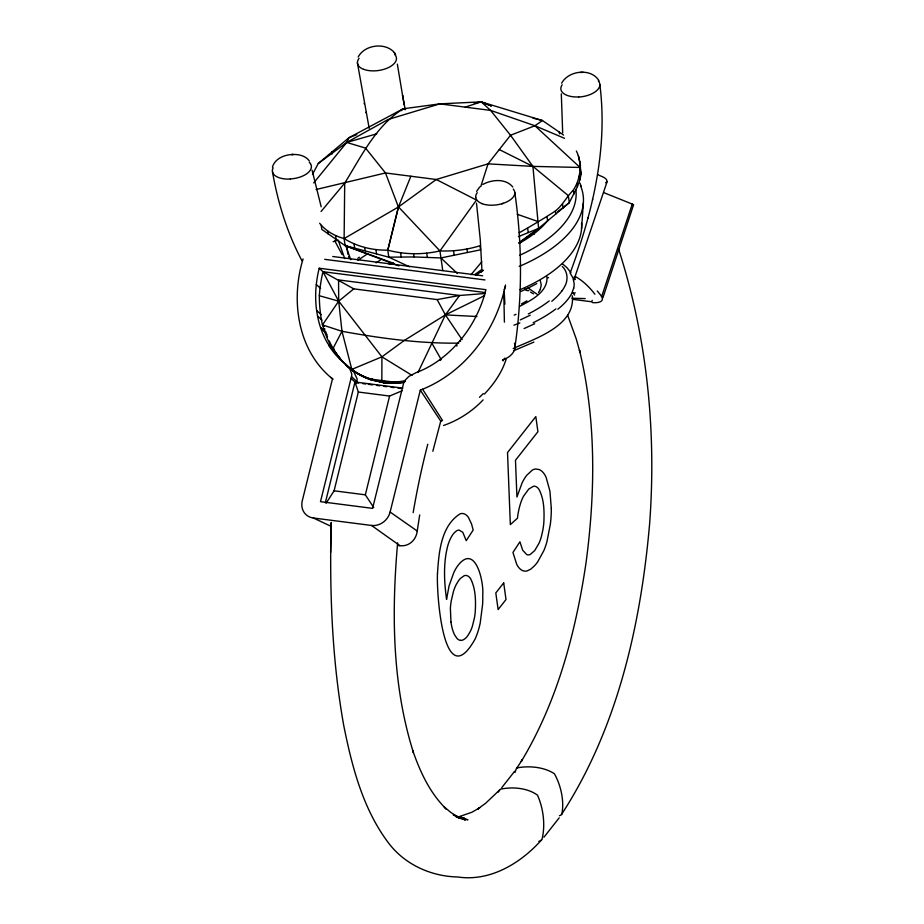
<?xml version="1.0" encoding="UTF-8"?>
<svg xmlns="http://www.w3.org/2000/svg" width="924" height="924" viewBox="0 0 924 924"><rect width="100%" height="100%" fill="white"/><g stroke="black" fill="none" stroke-linecap="round" stroke-linejoin="round"><path stroke-width="1.39" d="M485.343 293.474L459.551 295.484L437.144 299.584L353.788 288.865L322.926 271.691L338.692 301.166L381.924 356.837L381.855 381.011L383.76 382.779L396.743 383.241A87.595 77.062 -47.3 0 0 403.014 382.617M562.681 132.767L561.307 93.855M398.879 265.869L345.102 245.622L344.121 238.588L344.71 183.102C361.238 156.595 375.756 125.837 403.141 108.801L439.824 103.869L481.196 101.859L542.469 120.536L563.571 135.043M541.579 839.858C520.732 863.247 490.159 881.854 457.738 876.98C430.954 876.414 404.597 864.448 388.392 842.792C362.843 808.893 352.021 766.631 343.774 725.698C331.785 658.708 329.487 590.355 331.162 522.441M330.63 552.425L331.173 523.065L330.988 532.536M534.072 234.338L534.257 231.531M581.554 228.748L583.356 202.933M397.632 542.827C391.499 612.785 392.099 685.019 413.432 752.563L412.751 750.542C420.108 771.84 429.914 793.081 446.257 809.02L444.213 806.964L451.004 812.566L458.05 816.931L465.349 820.027L453.222 814.876L458.05 816.931M519.173 232.802C531.462 225.826 543.601 218.722 555.405 210.995C562.739 205.186 566.712 196.581 573.342 190.136C580.665 178.759 582.582 163.305 576.368 151.028M514.807 347.909C522.418 296.431 522.337 244.04 514.807 192.562A19.647 10.025 -7.7 0 0 513.247 189.108M399.965 545.657A16.851 15.396 89.6 0 0 417.232 531.011L419.692 514.934M514.991 772.464L516.204 768.907A8.235 5.914 34.4 0 1 517.475 767.798C529.429 765.638 543.982 766.966 554.377 773.711C560.926 785.4 564.46 801.004 561.838 814.148A8.235 5.914 34.4 0 1 560.568 815.245M519.311 243L538.6 228.424L569.299 202.679L577.431 186.625L579.81 180.03L581.023 174.486L579.937 161.954M570.05 273.238C592.469 213.259 608.084 148.972 599.849 84.592M325.352 502.679L354.966 381.993L402.841 388.149M409.54 266.805L388.773 257.172L387.803 250.138L398.417 206.988L385.481 172.961L365.569 148.106L346.708 142.446L318.272 163.479L312.485 174.393M326.126 503.199L334.095 490.806L358.327 392.03L354.966 381.993M373.723 507.53L365.35 494.825L389.593 396.049L402.067 390.794M432.825 451.258L440.748 421.148L420.316 390.136C464.541 373.146 496.246 330.815 505.486 284.985M334.315 350.543L328.979 345.611A87.237 76.738 -47.3 0 0 345.137 363.744L349.861 368.884L351.721 373.873A8.963 7.877 -47.3 0 1 351.478 376.634L320.489 501.663L372.591 508.373L403.569 383.333A8.963 7.877 -47.3 0 1 404.7 380.63L408.951 376.357L416.031 372.684A87.595 77.062 -47.3 0 0 439.57 359.84L440.217 360.441M356.456 383.021L356.814 381.566A8.963 7.877 -47.3 0 0 357.057 378.805L354.054 372.28L345.137 363.744M303.084 258.951C290.402 299.965 297.493 350.82 332.49 378.84L302.287 500.739A16.309 14.345 -47.3 0 0 313.271 517.994L371.529 525.456A16.309 14.345 -47.3 0 0 390.124 512.046L420.316 390.136M319.635 223.25C325.71 231.012 334.707 236.024 344.121 238.588C357.161 246.696 372.499 250.45 387.803 250.138L398.498 206.93L410.868 176.241M587.768 218.376L587.953 217.671M592.515 200.115L592.711 199.365M573.631 288.276L571.748 293.335A69 29.637 -18.2 0 1 568.861 298.036A70.778 30.4 -18.2 0 1 557.842 309.228M480.757 186.648L488.034 163.86L510.522 135.262L534.915 125.745L542.469 120.536L532.963 118.156M505.162 359.528L505.359 358.905M592.226 300.358L591.753 301.778L572.741 299.33M604.204 192.804L632.27 204.077L601.72 296.373L597.262 290.979M602.922 297.759L633.425 205.267M574.37 278.551L607.103 181.67C607.126 177.396 600.542 176.403 597.62 174.532M272.441 167.059C274.936 158.431 284.938 154.493 293.208 154.493L291.684 154.574C298.002 154.031 305.359 155.509 309.309 160.892M504.146 289.882L505.52 286.313M540.24 289.489L541.256 285.031L540.24 280.434M498.406 792.064L499.33 790.378A8.235 6.537 42.5 0 1 500.681 789.142C512.497 786.647 527.512 787.849 537.502 795.171C543.416 808.442 545.541 825.317 541.972 839.396A8.235 6.537 42.5 0 1 540.621 840.621L538.819 841.406M417.994 372.441L445.391 314.888L459.551 295.484L338.565 279.914L338.692 301.166L341.984 331.3L351.825 369.392L353.43 370.871A67.394 41.153 -1.7 0 0 369.843 379.013L383.46 382.49L396.442 382.952A87.595 77.062 -47.3 0 0 404.215 382.12M540.066 289.87L538.449 292.619M358.166 57.045C364.518 44.641 385.458 42.007 394.444 52.668M561.653 83.218C568.41 70.397 591.429 67.66 599.029 80.85M484.58 295.622L445.391 314.888L404.262 340.471L381.924 356.837L351.825 369.392A72.372 50.647 78.6 0 1 342.457 361.399L332.709 349.064L341.984 331.3C380.503 338.265 419.554 343.67 458.778 343.127M476.599 191.395L479.718 186.914M607.103 181.67L605.659 182.756M516.574 768.491L522.418 759.54L521.309 761.388C557.53 701.328 575.675 632.178 585.955 563.328C595.426 492.677 596.327 419.843 579.475 350.208L580.053 352.541L576.172 338.715L567.613 315.13M561.469 814.552C617.405 728.586 640.679 625.375 649.572 524.37C656.583 431.623 647.158 337.237 618.433 248.625M384.696 381.369L383.76 382.779L371.367 379.972A87.237 76.738 -47.3 0 1 345.819 364.68M332.709 349.064L329.464 343.162A82.86 49.781 88.8 0 1 324.44 331.127L322.488 324.925L338.692 301.166L353.788 288.865M442.758 270.513L439.951 250.912L476.484 200.058L436.267 179.499L385.481 172.961L316.089 189.524M514.633 771.286L501.744 787.664M559.17 817.856L543.959 837.202M313.686 182.917L346.708 142.446L348.972 137.722L403.141 108.801L405.948 108.766M321.078 211.504L344.71 183.102M470.974 274.751L481.785 261.839M325.745 332.328L320.512 327.5A113.617 99.954 -47.3 0 1 317.533 315.985L316.62 310.452A113.617 99.954 -47.3 0 1 316.308 284.511A118.468 104.216 -47.3 0 1 319.196 268.237L485.909 289.686A115.315 101.444 -47.3 0 1 476.218 315.939A112.555 99.018 -47.3 0 1 461.538 338.773L456.213 344.952L456.86 345.553M372.568 378.632L371.067 379.695A87.237 76.738 -47.3 0 1 350.485 368.676M401.328 110.695L403.141 108.801M499.722 789.916L485.527 803.349L477.489 809.205L479.787 807.715L471.783 812.3L457.218 817.313M483.298 393.578L479.475 397.32M482.802 270.143L476.01 275.41M318.272 163.479L348.972 137.722L356.745 134.615M357.981 260.175L367.082 254.135M483.009 270.374L480.734 272.153L483.009 270.443M557.946 211.584L569.299 202.679L568.329 195.645L532.917 166.389L499.26 149.561M376.103 262.82L380.792 259.713M474.832 274.497L481.797 269.473M518.895 242.666L538.6 228.424L532.917 166.389L510.522 135.262L490.609 110.395L481.196 101.859L491.256 105.925M357.796 258.293L359.367 257.207M504.885 358.142L504.296 358.512M344.121 238.588L398.417 206.988L436.267 179.499L488.034 163.86L532.917 166.389L580.041 167.452L581.023 174.486M521.494 303.892L526.911 300.854M536.821 283.587L526.622 288.854M530.214 315.211L520.293 319.9M482.813 184.465C491.834 179.441 505.728 178.24 512.797 187.006M534.673 323.735L524.104 328.54M519.473 306.468C530.953 300.346 548.117 292.088 546.973 276.703M533.933 342.088L513.548 350.774M520.778 291.51L526.137 289.073M518.41 236.625L538.6 228.424M440.748 421.148L442.515 420.478L422.58 389.2M559.436 815.765L560.036 815.522M514.46 343.208A18.006 12.832 -9.8 0 1 502.979 359.759L502.46 360.06M513.178 348.51C534.592 338.773 575.802 325.837 572.291 295.772M501.744 203.788L503.314 203.303A19.716 10.095 -7.8 0 0 514.818 192.562M376.819 133.807L346.708 142.446L388.045 119.508L439.824 103.869L465.222 107.126L481.115 101.871L474.208 103.118M333.114 241.707L338.196 240.171L344.756 258.628M387.803 250.138C404.804 254.712 422.799 254.839 439.951 250.912C453.488 251.455 467.036 249.757 479.983 245.749L480.549 249.827L440.921 257.946L414.033 256.941L388.773 257.172L345.102 245.622L321.806 229.406L321.24 225.329M585.204 298.579L572.002 298.256M458.708 817.197L461.515 816.747L456.341 817.232M369.854 379.002L396.696 382.455A67.394 33.922 -17.8 0 0 405.532 381.45M580.226 72.499L583.125 72.326M396.696 382.455L383.46 382.49L371.067 379.695M437.144 299.584L445.391 314.888L476.911 316.516L476.218 315.939M458.385 817.867L464.726 818.306L459.24 817.89M465.222 107.126L490.609 110.395L534.915 125.745L564.541 138.323M332.756 256.502L482.674 275.791M324.74 259.344L484.973 279.949M324.359 271.875L485.366 292.585M358.593 383.079L355.775 382.721L351.028 378.424M362.809 383.622L365.627 383.991M368.445 384.349L372.672 384.892M376.888 385.435L379.706 385.805M383.934 386.348L386.752 386.706M390.968 387.248L393.786 387.606M398.013 388.149L400.831 388.519M358.327 392.03L389.593 396.049M334.095 490.806L365.35 494.825M397.586 545.379L399.965 545.691L371.529 525.456M458.466 818.029L467.937 819.761L460.475 817.948M322.591 273.227A102.287 56.814 -68.8 0 0 319.311 295.726L338.692 301.166M319.334 295.726A93.012 51.571 -81.3 0 0 322.464 324.936L341.984 331.3M517.244 214.276L537.629 221.39M345.102 245.622L393.693 263.352M481.092 101.848L491.21 105.925M313.282 517.96L330.653 526.126M527.939 287.907L537.04 294.213M530.549 292.134L533.575 293.878M381.924 356.837L412.012 375.375M390.113 512.046L417.209 531.011M562.462 263.837L566.851 267.556L570.928 272.638M330.827 377.396L333.044 379.233M324.44 331.127L325.664 332.247L325.329 331.162M459.956 340.667L460.602 341.256M456.803 345.98L455.948 345.195A103.176 90.76 -47.3 0 1 441.626 358.281L439.812 359.621L440.24 360.025M319.196 268.237L322.753 271.529M316.308 284.511L320.57 288.45M316.62 310.452L321.125 314.61M317.533 315.985L321.991 320.097M322.488 324.925L324.093 326.403M325.745 332.501L320.651 327.789A103.176 90.76 -47.3 0 0 327.801 343.636L334.072 350.173M334.476 350.693L334.615 350.82A87.237 76.738 -47.3 0 0 339.743 358.096M351.478 376.634L356.814 381.566M534.915 125.745L580.041 167.452M440.921 257.946L457.345 273.458M333.287 349.815L336.405 353.742A74.844 55.174 10.7 0 0 340.575 359.205M439.951 250.912L398.498 206.93M598.278 80.919L598.914 81.739A19.612 10.048 -7.8 0 1 599.791 85.597A19.716 10.118 -7.8 0 1 578.62 97.055M562.289 266.482C567.74 271.61 568.387 280.157 564.726 286.463A64.992 27.073 -19.6 0 1 562.023 290.829M445.391 314.888L462.104 339.651M570.57 273.793L572.984 278.032L574.139 283.506A76.923 33.322 -17.3 0 1 573.723 288.253M333.991 349.965L333.287 348.775M334.373 350.635L334.765 351.293M395.541 54.678L394.329 52.564L395.507 54.816M431.658 342.827L441.256 359.679M342.169 254.678L334.823 240.968M301.986 260.787C287.237 233.056 277.835 202.726 272.488 171.841M574.37 276.646L574.578 277.489M326.368 333.726L326.715 334.465M333.552 348.914L333.934 349.734M333.564 348.556L334.095 349.688M333.679 349.18L334.199 350.277M579.972 183.125L581.265 186.509M345.495 244.952L350.762 259.736M321.182 206.826L312.081 170.212M324.821 329.337L324.624 328.609M580.503 166.031L578.366 155.682M369.196 128.355L357.403 62.89M404.181 104.169L405.266 109.783M364.16 103.257L364.287 103.892M365.892 112.243L366.008 112.844M402.679 96.073L397.343 64.137M579.244 175.953L579.81 180.03M577.003 183.53L577.431 186.625M573.342 190.136L573.908 194.213M559.216 131.774L559.505 133.83M562.52 203.892L563.086 207.969M555.405 210.995L555.832 214.079M547.077 216.851L547.643 220.928M527.662 228.424L528.228 232.502M466.955 249.099L467.382 252.183M453.568 250.82L454.134 254.897M426.761 253.211L427.327 257.288M413.594 253.846L414.033 256.941M400.589 252.83L401.155 256.907M375.941 249.653L376.507 253.73M364.68 247.551L365.107 250.647M354.042 243.855L354.608 247.932M331.728 151.986L332.005 154.042M335.574 235.643L336.14 239.72M327.916 231.208L328.343 234.292M450.958 621.967L450.381 608.489A28.321 11.423 -82.7 0 1 451.189 601.05L453.522 591.21A27.581 11.123 -82.7 0 1 456.317 584.384L458.581 580.688A35.955 14.495 -82.7 0 1 460.487 578.366L464.171 575.721A25.537 10.291 -82.7 0 1 467.036 575.664L467.59 575.883A28.136 11.342 -82.7 0 1 469.196 577.003A27.385 11.042 -82.7 0 1 470.651 578.805C475.756 588.958 475.872 600.923 475.225 612.046A28.921 11.665 -82.7 0 1 474.393 618.121L472.372 626.276A24.74 9.979 -82.7 0 1 470.12 631.82L467.948 635.446A28.759 11.596 -82.7 0 1 460.626 640.401M476.507 203.188L480.295 239.905L481.843 268.422M504.296 292.735L504.897 304.181M503.776 291.949L504.4 322.176M349.006 257.542A104.828 53.673 -7.9 0 1 348.625 256.468M348.013 254.296A104.828 53.673 -7.9 0 1 347.297 246.5M580.422 185.528A136.371 69.831 -7.9 0 1 519.23 266.412M575.906 190.055A129.938 66.54 -7.9 0 1 519.704 255.278M581.543 223.111A131 67.082 -7.9 0 1 519.958 289.732M547.978 220.247A111.099 56.884 -7.9 0 1 519.034 243.405M450.947 621.979A41.337 16.667 -82.7 0 0 454.666 635.007L457.103 638.565A27.974 11.284 -82.7 0 0 460.637 640.355M405.174 380.7A69.496 63.721 49.6 0 1 394.317 381.947M370.767 378.921A69.496 56.768 66.5 0 1 351.825 369.369M353.418 370.871A72.65 53.557 10.7 0 1 346.003 364.818M483.102 399.907A79.764 63.155 -32.3 0 1 443.578 425.479M333.148 348.567A103.176 90.76 -47.3 0 1 329.175 340.864M327.489 336.833A103.176 90.76 -47.3 0 1 326.357 333.749M484.349 394.086A79.591 49.145 -33.1 0 0 492.146 385.077A79.995 46.443 -34.6 0 0 506.063 359.344M413.167 512.635A275.687 88.854 -81.5 0 1 427.777 444.225M632.293 204.077A16.309 1.548 9.7 0 1 632.478 205.301M572.707 292.642A277.489 111.92 -82.6 0 1 574.578 295.091M575.271 292.908A30.677 10.383 16.4 0 1 573.469 292.885M547.874 277.627A79.764 6.63 2.9 0 1 548.567 277.72M574.312 277.547A79.591 12.462 -10.8 0 1 574.809 279.429M574.89 279.36A79.995 12.024 -13.7 0 1 574.763 279.729M601.374 296.338A16.851 6.537 18 0 1 592.365 302.575M575.202 276.415A275.687 114.437 -77.1 0 1 594.894 294.248M309.251 162.208A19.67 10.129 -8.5 0 1 310.522 163.721M310.441 163.733A19.6 10.037 -7.9 0 1 311.33 167.602A19.716 10.083 -8 0 1 304.481 175.179A19.647 10.002 -7.9 0 1 290.309 178.944M290.286 179.025A19.693 10.106 -8.1 0 1 273.908 174.544L273.319 173.747A19.612 10.037 -8 0 1 272.441 169.854M272.441 169.9A19.693 10.106 -8.1 0 1 273.134 167.856M482.005 203.603A19.647 10.025 -7.7 0 1 475.802 197.216M503.314 203.315A19.716 10.095 -7.8 0 1 481.843 203.627M475.675 197.147A19.716 10.095 -7.8 0 1 477.258 192.654M502.991 359.771A6.653 0.624 68.2 0 1 503.153 360.903M578.747 96.939A19.67 10.025 -7.3 0 1 561.838 91.695A19.6 10.037 -7.9 0 1 560.891 87.861A19.716 10.118 -7.8 0 1 562.196 84.812M363.733 69.335A19.6 10.037 -7.9 0 0 391.21 66.031A19.647 10.095 -8.1 0 0 395.056 54.874M363.559 69.335A19.647 10.095 -8.1 0 1 359.055 58.362M528.932 290.563A6.56 4.851 -67.3 0 1 524.716 288.704M561.965 290.829A66.747 27.801 -19.6 0 1 551.767 301.305M549.26 300.924A76.045 31.89 -19.4 0 1 528.32 313.952M516.019 314.333A112.358 57.404 -16.4 0 1 514.16 315.084M555.936 308.893A80.319 34.65 -18.1 0 1 533.206 322.707M519.877 322.915A118.803 60.072 -15.7 0 1 513.917 325.144M389.2 264.46A50.185 27.986 1.4 0 1 393.047 262.901M437.479 573.665C436.371 590.748 442.896 696.569 475.098 639.05A42.365 17.082 -82.7 0 0 477.951 631.577A41.106 16.574 -82.7 0 0 480.191 623.203L482.605 604.446A55.151 22.234 -82.7 0 0 482.744 594.906C483.957 581.808 475.363 542.423 457.623 565.927A42.469 17.129 -82.7 0 0 453.811 572.58L449.076 585.828L446.569 599.399C444.144 581.681 443.197 563.34 447.736 545.865A27.05 10.915 -82.7 0 1 452.598 534.915A29.995 12.093 -82.7 0 1 453.996 533.113L456.121 531.138A23.135 9.332 -82.7 0 1 459.193 530.122L462.82 532.351L466.227 540.679L473.18 530.053L471.563 524.024L468.503 517.521A36.798 14.842 -82.7 0 0 464.68 514.067A36.914 14.888 -82.7 0 0 460.291 513.744C440.783 525.791 438.808 552.956 437.479 573.665M551.316 508.466L551.305 510.672A52.067 20.998 -82.7 0 1 550.369 524.104L546.939 541.683A42.862 17.279 -82.7 0 1 543.832 550.681L537.71 561.827A65.223 26.299 -82.7 0 1 534.557 565.731L530.78 569.138L527.2 570.882A41.43 16.701 -82.7 0 1 523.007 570.743A43.312 17.464 -82.7 0 1 520.674 569.438A41.245 16.632 -82.7 0 1 516.712 564.356L512.947 552.448L519.9 541.822L522.73 550.265L526.749 554.619A25.537 10.291 -82.7 0 0 530.318 554.435L534.753 550.519L539.062 543.162A27.882 11.25 -82.7 0 0 541.383 536.555L542.781 530.457A31.924 12.878 -82.7 0 0 543.866 522.291C544.328 511.307 544.259 499.457 539.05 489.489A28.136 11.342 -82.7 0 0 536.428 486.856A26.577 10.718 -82.7 0 0 533.437 486.278L528.759 489.062L523.585 496.119A27.836 11.227 -82.7 0 0 520.57 503.337A32.432 13.075 -82.7 0 0 517.452 518.225L510.348 524.601L507.519 452.564L535.816 416.585L537.918 431.704L515.476 460.256L516.932 497.031L522.037 483.044A42.227 17.025 -82.7 0 1 526.703 475.329L532.247 470.166A40.333 16.262 -82.7 0 1 535.828 468.976L539.304 469.588A48.452 19.543 -82.7 0 1 541.834 471.217L542.631 471.979A44.017 17.752 -82.7 0 1 546.107 477.292L549.93 491.118L551.316 508.466M503.696 582.905L495.807 592.931L498.117 609.574L506.006 599.549L503.696 582.905M404.296 104.782L402.552 95.426L404.296 104.782"/></g></svg>
